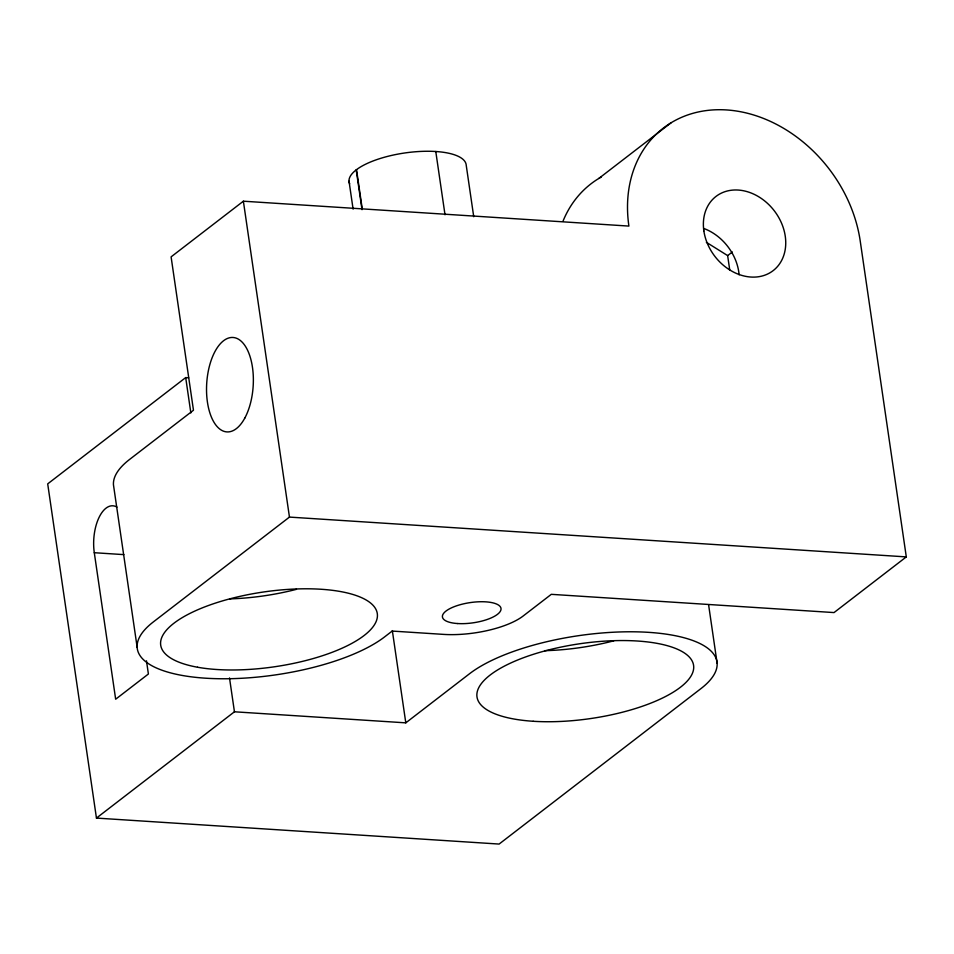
<?xml version="1.0" encoding="UTF-8"?>
<svg xmlns="http://www.w3.org/2000/svg" width="954" height="954" viewBox="0 0 954 954"><rect width="100%" height="100%" fill="white"/><g stroke="black" fill="none" stroke-linecap="round" stroke-linejoin="round"><path stroke-width="1.43" d="M906.3 556.897L289.456 517.092L153.344 621.925A133.107 45.959 -8.3 0 0 205.635 678.199A133.107 45.959 -8.3 0 0 384.665 636.855L392.166 631.071L443.574 634.386A59.16 20.428 -8.3 0 0 523.138 616.022L551.305 594.33L834.023 612.575L906.3 556.897L860.222 241.016A133.107 106.395 52.4 0 0 726.531 109.937A133.107 106.395 52.4 0 0 628.901 226.086L243.377 201.199L171.1 256.864L193.471 410.232L129.637 459.399A133.107 45.959 -8.3 0 0 113.454 484.799L137.161 647.325M188.665 377.784L185.696 377.593L47.7 483.869L96.449 818.079L499.109 844.063L700.94 688.609A133.107 45.959 -8.3 0 0 648.648 632.347A133.107 45.959 -8.3 0 0 469.618 673.679L405.796 722.846L234.445 711.791L96.449 818.079M598.838 178.434L671.115 122.768M729.786 270.328L727.64 255.6L732.338 251.987M349.689 183.776A59.16 20.428 -8.3 0 1 356.212 169.884L356.522 169.645A59.16 20.428 -8.3 0 1 421.823 151.376A59.16 20.428 -8.3 0 1 466.22 165.233L473.733 216.725M116.925 507.099A34.38 16.91 -86.3 0 0 99.24 517.044A34.38 16.91 -86.3 0 0 94.291 552.712L123.889 554.632M706.365 242.304L727.64 255.6M708.583 604.645L717.122 663.209M435.775 151.507L445.017 214.781M356.522 169.645L362.317 209.379M356.212 169.884L362.019 209.665M349.021 181.177L353.111 209.164M392.332 630.606L405.796 722.846M243.377 201.199L289.456 517.092M185.696 377.593L190.848 412.927M229.509 677.924L234.445 711.791M146.475 660.812L148.395 674.001L115.661 699.222L94.291 552.712M563.098 220.946A133.107 106.395 52.4 0 1 601.354 176.967M703.825 228.471A46.829 37.433 52.4 0 1 739.111 274.788M296.479 589.322A109.436 37.79 -8.3 0 1 229.878 598.897M613.804 640.814A109.436 37.79 -8.3 0 1 544.674 650.688M457.658 623.546A29.574 10.208 -8.3 0 0 501.029 608.712A29.574 10.208 -8.3 0 0 456.513 605.838A29.574 10.208 -8.3 0 0 457.658 623.546M703.861 230.916A46.829 37.433 52.4 0 0 770.403 272.522A46.829 37.433 52.4 0 0 759.408 197.192A46.829 37.433 52.4 0 0 703.861 230.916M244.773 418.138A47.33 23.278 -86.3 0 0 238.226 339.064A47.33 23.278 -86.3 0 0 206.827 396.864A47.33 23.278 -86.3 0 0 244.773 418.138M197.526 667.228A109.436 37.79 -8.3 0 0 375.351 623.189A109.436 37.79 -8.3 0 0 234.124 597.741A109.436 37.79 -8.3 0 0 197.526 667.228M533.179 721.272A109.436 37.79 -8.3 0 0 693.689 666.405A109.436 37.79 -8.3 0 0 528.969 655.768A109.436 37.79 -8.3 0 0 533.179 721.272"/></g></svg>
